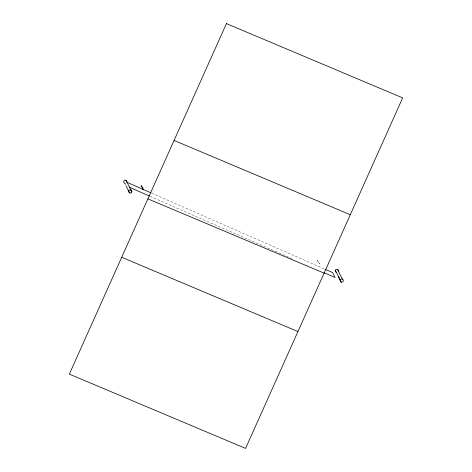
<?xml version="1.0" encoding="UTF-8"?>
<svg xmlns="http://www.w3.org/2000/svg" width="472" height="472" viewBox="0 0 472 472"><rect width="100%" height="100%" fill="white"/><g stroke="black" fill="none" stroke-linecap="round" stroke-linejoin="round"><path stroke-width="0.35" stroke-dasharray="2.36 1.77" d="M151.707 193.166L324.453 268.993M150.184 196.364L289.188 257.382M289.867 257.677L291.891 258.567M317.863 260.231L317.396 260.491L319.367 263.848L317.892 260.29L317.396 260.491M319.52 263.5L319.019 263.7M126.272 182.959A1.617 1.581 -26.9 0 1 125.493 183.266"/><path stroke-width="0.71" d="M142.798 189.419C145.016 191.095 137.7 180.351 143.299 189.225M174.074 140.438L350.295 214.719M147.889 198.859L324.111 273.14M121.705 257.281L297.926 331.562M127.416 182.505L151.034 192.871M325.131 269.288L332.553 272.55L335.073 277.524L324.276 272.786M129.263 187.183L149.506 196.069M141.169 186.21L141.671 186.015M337.445 269.365L342.389 279.105M335.321 270.208L340.265 279.949M338.442 276.834L341.079 282.026M125.977 180.233L130.921 189.974M130.419 189.455L131.735 192.051M125.328 184.452L124.673 183.154A1.617 1.581 -26.9 0 1 123.806 181.201A1.617 1.581 -26.9 0 1 125.717 180.145A1.617 1.581 -26.9 0 1 126.915 181.909M125.989 185.75L129.611 192.895M336.135 272.285A1.617 1.581 -26.9 0 1 335.273 270.338A1.617 1.581 -26.9 0 1 337.179 269.282A1.617 1.581 -26.9 0 1 338.377 271.046M226.436 23.6L69.337 374.119L245.564 448.4L402.663 97.881L226.436 23.6M130.012 193.001A1.617 1.581 -26.9 0 0 131.771 190.835A1.617 1.581 -26.9 0 0 129.015 190.458A1.617 1.581 -26.9 0 0 130.012 193.001M341.48 282.138A1.617 1.581 -26.9 0 0 343.232 279.973A1.617 1.581 -26.9 0 0 340.483 279.589A1.617 1.581 -26.9 0 0 341.48 282.138"/></g></svg>
